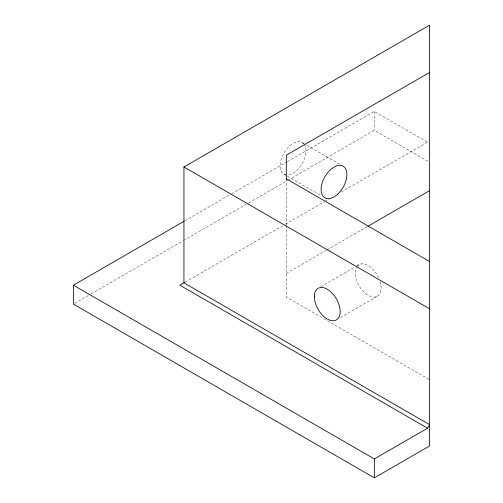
<?xml version="1.0" encoding="UTF-8"?>
<svg xmlns="http://www.w3.org/2000/svg" width="503" height="503" viewBox="0 0 503 503"><rect width="100%" height="100%" fill="white"/><g stroke="black" fill="none" stroke-linecap="round" stroke-linejoin="round"><path stroke-width="0.38" stroke-dasharray="2.52 1.89" d="M184.802 220.861L230.996 194.196M231.676 193.8L286.704 162.029M287.383 161.639L374.339 111.433L428.587 142.758M74.746 303.315L88.333 295.468M91.049 293.903L182.759 240.95M183.444 240.56L245.942 204.476M248.658 202.91L287.383 180.552M288.062 180.162L374.339 130.346L428.94 161.872M185.293 282.045L282.617 225.853M285.333 224.288L324.127 201.885M324.8 201.496L328.893 199.138M341.135 192.064L428.933 141.381M286.301 273.368L326.378 250.23M327.057 249.84L367.127 226.702M320.813 286.754L354.376 267.376M357.061 265.823L359.073 264.66M340.399 317.569L377.313 296.254M302.177 142.563L304.196 143.726M306.88 145.279L339.77 164.267M283.937 174.157L286.622 175.704M287.295 176.094L321.53 195.856M428.933 379.356L286.301 297.009L286.301 225.772M374.339 111.433L374.339 130.346M286.301 178.81L286.301 224.992M286.609 174.981A18.24 10.532 -60 0 1 283.648 153.61A18.24 10.532 -60 0 1 303.787 143.896M304.227 144.462A18.24 10.532 -60 0 1 302.473 163.11A18.24 10.532 -60 0 1 287.351 175.013M380.111 281.636A18.24 10.532 60 0 1 367.768 295.098A18.24 10.532 60 0 1 356.627 267.187M357.023 266.565A18.24 10.532 60 0 1 378.57 277.606"/><path stroke-width="0.75" d="M73.388 285.188L374.339 458.937L427.563 428.204L429.612 424.658L183.941 282.824L183.941 166.99L429.612 25.15L429.612 445.935L374.339 477.85L73.388 304.101L73.388 285.188L184.123 221.257M429.612 72.432L286.301 155.169L286.301 179.433M184.607 282.435L179.848 285.188L427.563 428.204M367.806 226.312L429.612 190.631M286.301 178.81L429.612 261.547M183.941 166.99L429.612 308.823M374.339 458.937L374.339 477.85M314.35 296.651A18.24 10.532 60 0 0 333.696 320.719A18.24 10.532 60 0 0 333.696 294.921A18.24 10.532 60 0 0 314.35 296.651M337.343 194.46A18.24 10.532 -60 0 0 343.128 166.204A18.24 10.532 -60 0 0 321.549 185.337A18.24 10.532 -60 0 0 337.343 194.46"/></g></svg>
